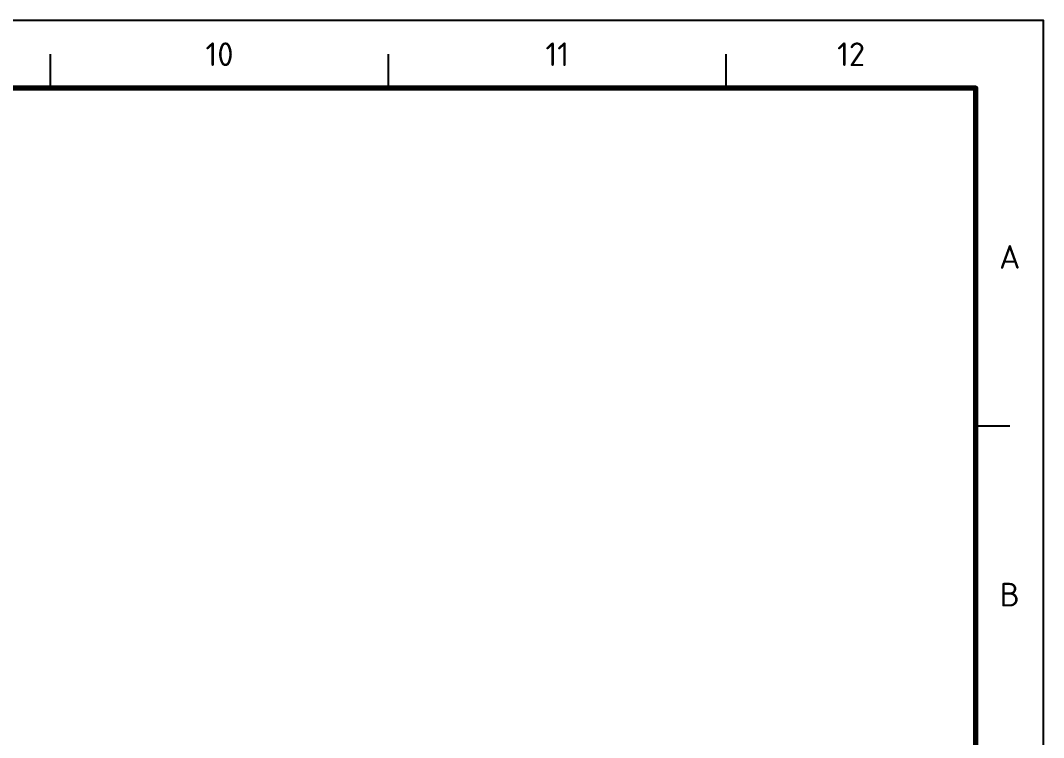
# Model space of a CAD drawing. Header units: millimetres. Extents: x 0 to 594, y 0 to 420.
# Drawn here: x 442.5 to 594, y 313.8 to 420 of the extents above; entities that cross this region are included whole.
import ezdxf
from ezdxf.enums import TextEntityAlignment as Align

# ---------------------------------------------------------------- set-up
doc = ezdxf.new("R2010")
doc.units = ezdxf.units.MM
for name, color, linetype, lineweight in [('06-TEXTO', 7, 'CONTINUOUS', 25), ('07-RECUADRO', 7, 'CONTINUOUS', 70), ('08-FINA', 5, 'CONTINUOUS', 25)]:
    doc.layers.add(name, color=color, linetype=linetype, lineweight=lineweight)
doc.styles.add('ISO3098', font='isocpeur.ttf')

msp = doc.modelspace()

# ---------------------------------------------------------------- linework, layer by layer
at = {"layer": '07-RECUADRO'}
msp.add_lwpolyline([(20, 10), (584, 10), (584, 410), (20, 410)], close=True, dxfattribs=at)
at = {"layer": '08-FINA'}
for p, q in [((447, 410), (447, 415)), ((497, 410), (497, 415)), ((547, 410), (547, 415)), ((584, 360), (589, 360))]:
    msp.add_line(p, q, dxfattribs=at)
msp.add_lwpolyline([(0, 0), (594, 0), (594, 420), (0, 420)], close=True, dxfattribs=at)

# ---------------------------------------------------------------- texts
at = {"layer": '06-TEXTO', "style": 'ISO3098'}
for s, p in [('10', (472, 415)), ('11', (522, 415)), ('12', (565.5, 415)), ('A', (589, 385)), ('B', (589, 335))]:
    msp.add_text(s, height=3.5, dxfattribs=at).set_placement(p, align=Align.MIDDLE_CENTER)

doc.saveas('drawing.dxf')
